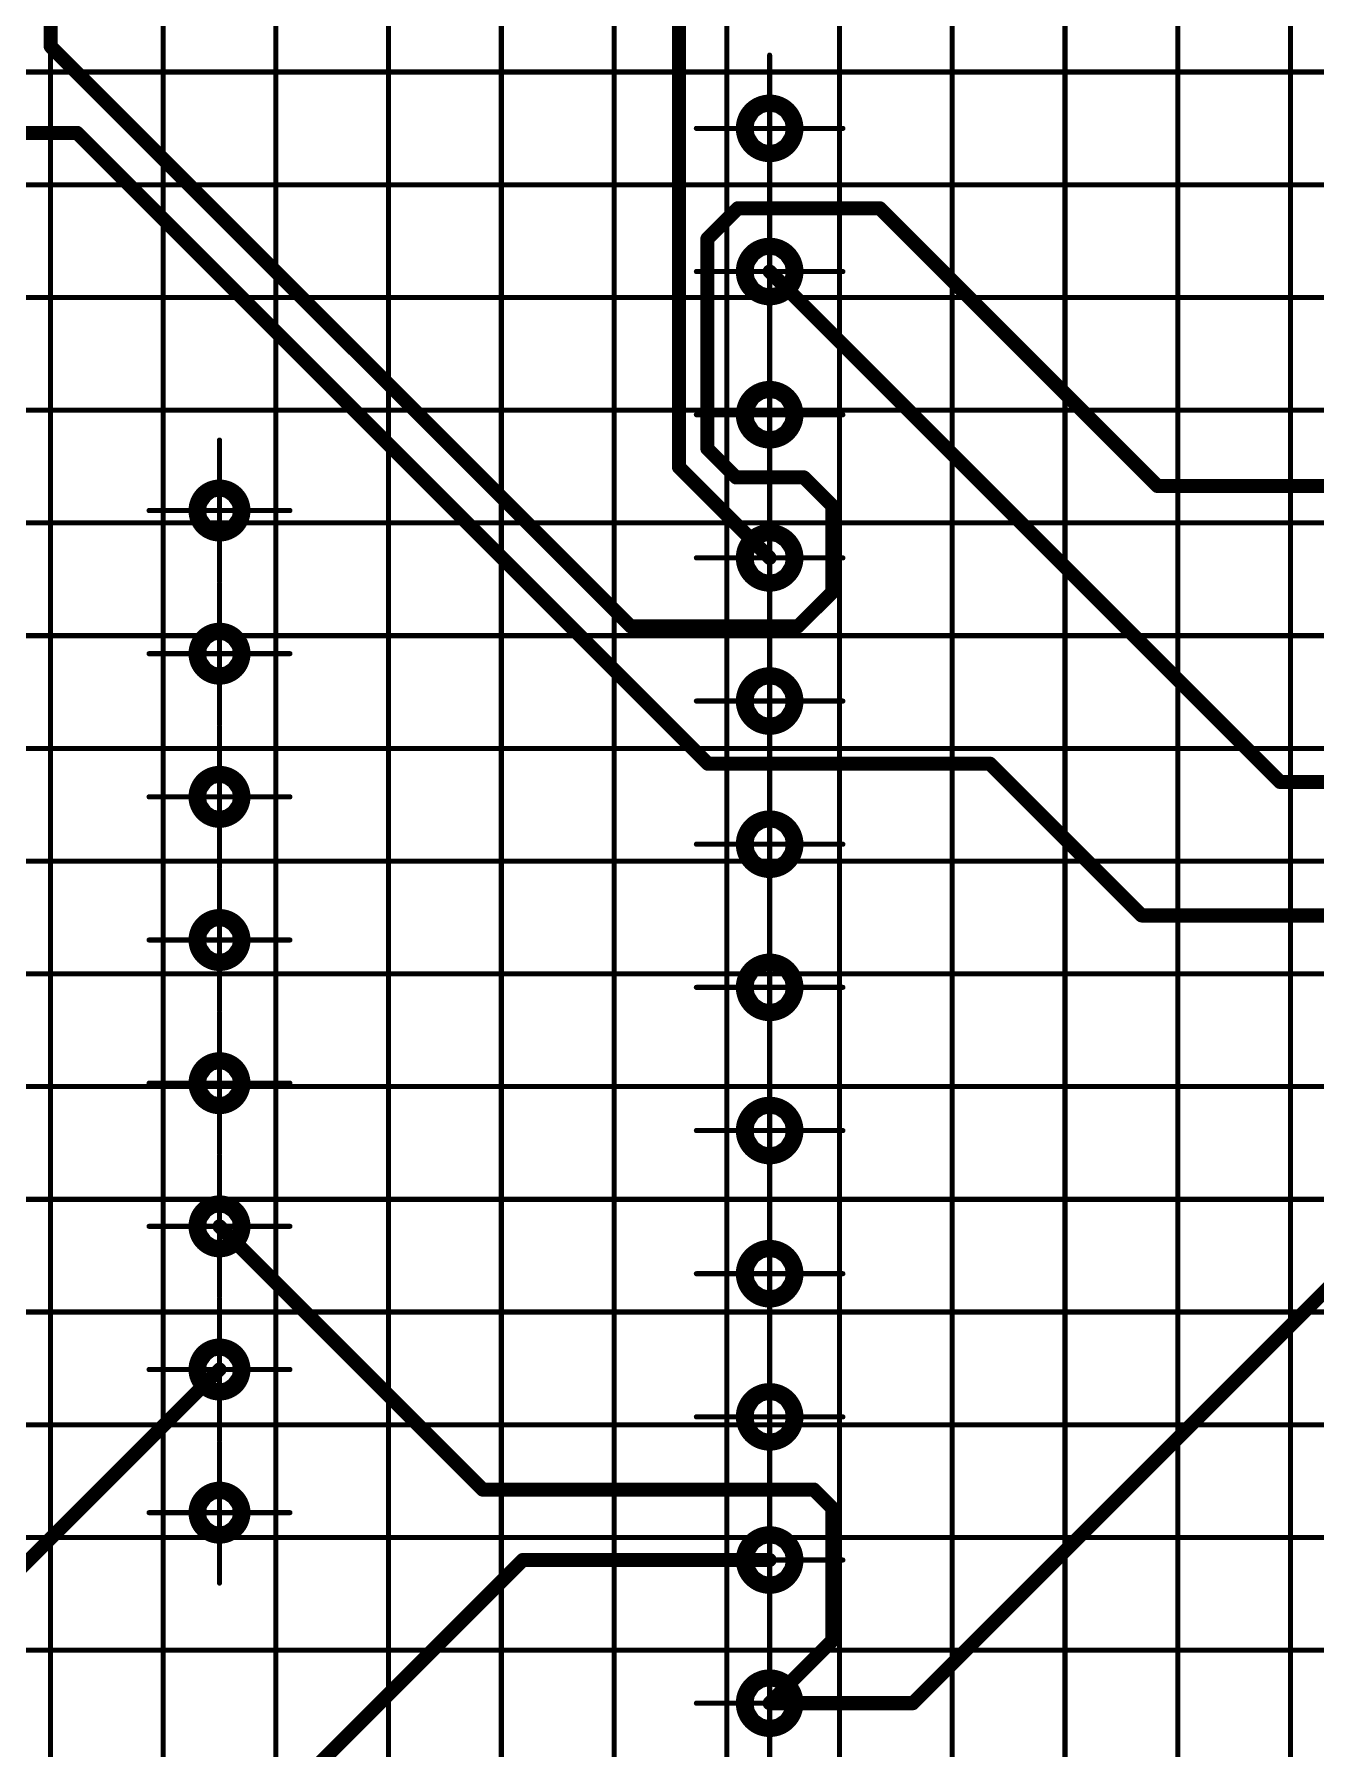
# Model space of a CAD drawing. Header units: millimetres. Extents: x 0 to 841, y 0 to 2540.
# Drawn here: x 510.4 to 555.9, y 2315.5 to 2376.3 of the extents above; entities that cross this region are included whole.
import ezdxf

# ---------------------------------------------------------------- set-up
doc = ezdxf.new("R2010")
doc.units = ezdxf.units.MM
for name, color, linetype in [('Mechanical11', 56, 'Continuous'), ('Mechanical12', 56, 'Continuous'), ('Mechanical7', 56, 'Continuous'), ('Mechanical9', 56, 'Continuous')]:
    doc.layers.add(name, color=color, linetype=linetype)

# ---------------------------------------------------------------- blocks, each defined once
blk = doc.blocks.new('BOASVIEW______B______L_____2__2_32_1_B_3')
at = {"layer": 'Mechanical11'}
for p, q in [((-57.286, -65.555), (-57.52, -65.508)), ((-57.52, -65.508), (-57.52, -66.12)), ((-57.087, -65.687), (-57.286, -65.555)), ((-56.955, -65.886), (-57.087, -65.687)), ((-57.52, -66.12), (-56.908, -66.12)), ((-57.52, -66.12), (-57.52, -66.732)), ((-56.908, -66.12), (-57.52, -66.12)), ((-56.908, -66.12), (-56.955, -65.886)), ((-56.955, -66.354), (-56.908, -66.12)), ((-57.52, -66.732), (-57.286, -66.685)), ((-57.286, -66.685), (-57.087, -66.553)), ((-57.087, -66.553), (-56.955, -66.354)), ((-57.286, -70.635), (-57.52, -70.588)), ((-57.52, -70.588), (-57.52, -71.2)), ((-57.087, -70.767), (-57.286, -70.635)), ((-56.955, -70.966), (-57.087, -70.767)), ((-56.908, -71.2), (-56.955, -70.966)), ((-57.52, -71.2), (-56.908, -71.2)), ((-57.52, -71.2), (-57.52, -71.812)), ((-56.908, -71.2), (-57.52, -71.2)), ((-57.52, -71.812), (-57.286, -71.765)), ((-57.286, -71.765), (-57.087, -71.633)), ((-57.087, -71.633), (-56.955, -71.434)), ((-56.955, -71.434), (-56.908, -71.2)), ((-37.805, -72.409), (-38, -72.37)), ((-38, -72.37), (-38, -72.88)), ((-38, -72.88), (-38.51, -72.88)), ((-38.51, -72.88), (-38.471, -73.075)), ((-38, -72.88), (-37.49, -72.88)), ((-38, -73.39), (-38, -72.88)), ((-37.64, -72.52), (-37.805, -72.409)), ((-37.529, -72.685), (-37.64, -72.52)), ((-37.49, -72.88), (-37.529, -72.685)), ((-38.471, -73.075), (-38.36, -73.24)), ((-38.36, -73.24), (-38.195, -73.351)), ((-38.195, -73.351), (-38, -73.39)), ((-57.286, -75.715), (-57.52, -75.668)), ((-57.52, -75.668), (-57.52, -76.28)), ((-57.087, -75.847), (-57.286, -75.715)), ((-56.955, -76.046), (-57.087, -75.847)), ((-57.52, -76.28), (-56.908, -76.28)), ((-57.52, -76.28), (-57.52, -76.892)), ((-56.908, -76.28), (-57.52, -76.28)), ((-57.087, -76.713), (-56.955, -76.514)), ((-56.908, -76.28), (-56.955, -76.046)), ((-56.955, -76.514), (-56.908, -76.28)), ((-57.52, -76.892), (-57.286, -76.845)), ((-57.286, -76.845), (-57.087, -76.713)), ((-37.805, -77.489), (-38, -77.45)), ((-38, -77.45), (-38, -77.96)), ((-37.64, -77.6), (-37.805, -77.489)), ((-37.529, -77.765), (-37.64, -77.6)), ((-37.49, -77.96), (-37.529, -77.765)), ((-38, -77.96), (-38.51, -77.96)), ((-38.51, -77.96), (-38.471, -78.155)), ((-38.471, -78.155), (-38.36, -78.32)), ((-38.36, -78.32), (-38.195, -78.431)), ((-38.195, -78.431), (-38, -78.47)), ((-38, -77.96), (-37.49, -77.96)), ((-38, -78.47), (-38, -77.96)), ((-57.286, -80.795), (-57.52, -80.748)), ((-57.52, -80.748), (-57.52, -81.36)), ((-57.087, -80.927), (-57.286, -80.795)), ((-57.52, -81.36), (-56.908, -81.36)), ((-57.52, -81.36), (-57.52, -81.972)), ((-56.908, -81.36), (-57.52, -81.36)), ((-56.955, -81.126), (-57.087, -80.927)), ((-56.908, -81.36), (-56.955, -81.126)), ((-56.955, -81.594), (-56.908, -81.36)), ((-57.52, -81.972), (-57.286, -81.925)), ((-57.286, -81.925), (-57.087, -81.793)), ((-57.087, -81.793), (-56.955, -81.594)), ((-37.805, -82.569), (-38, -82.53)), ((-38, -82.53), (-38, -83.04)), ((-37.64, -82.68), (-37.805, -82.569)), ((-37.529, -82.845), (-37.64, -82.68)), ((-38, -83.04), (-38.51, -83.04)), ((-38.51, -83.04), (-38.471, -83.235)), ((-38.471, -83.235), (-38.36, -83.4)), ((-38, -83.04), (-37.49, -83.04)), ((-38, -83.55), (-38, -83.04)), ((-37.49, -83.04), (-37.529, -82.845)), ((-38.36, -83.4), (-38.195, -83.511)), ((-38.195, -83.511), (-38, -83.55)), ((-57.286, -85.875), (-57.52, -85.828)), ((-57.52, -85.828), (-57.52, -86.44)), ((-57.087, -86.007), (-57.286, -85.875)), ((-56.955, -86.206), (-57.087, -86.007)), ((-56.908, -86.44), (-56.955, -86.206)), ((-57.52, -86.44), (-56.908, -86.44)), ((-57.52, -86.44), (-57.52, -87.052)), ((-56.908, -86.44), (-57.52, -86.44)), ((-57.286, -87.005), (-57.087, -86.873)), ((-57.087, -86.873), (-56.955, -86.674)), ((-56.955, -86.674), (-56.908, -86.44)), ((-57.52, -87.052), (-57.286, -87.005)), ((-38, -88.12), (-38.51, -88.12)), ((-38.51, -88.12), (-38.471, -88.315)), ((-37.805, -87.649), (-38, -87.61)), ((-38, -87.61), (-38, -88.12)), ((-38, -88.12), (-37.49, -88.12)), ((-38, -88.63), (-38, -88.12)), ((-37.64, -87.76), (-37.805, -87.649)), ((-37.529, -87.925), (-37.64, -87.76)), ((-37.49, -88.12), (-37.529, -87.925)), ((-38.471, -88.315), (-38.36, -88.48)), ((-38.36, -88.48), (-38.195, -88.591)), ((-38.195, -88.591), (-38, -88.63)), ((-57.286, -90.955), (-57.52, -90.908)), ((-57.52, -90.908), (-57.52, -91.52)), ((-57.087, -91.087), (-57.286, -90.955)), ((-56.955, -91.286), (-57.087, -91.087)), ((-57.52, -91.52), (-56.908, -91.52)), ((-57.52, -91.52), (-57.52, -92.132)), ((-56.908, -91.52), (-57.52, -91.52)), ((-57.087, -91.953), (-56.955, -91.754)), ((-56.908, -91.52), (-56.955, -91.286)), ((-56.955, -91.754), (-56.908, -91.52)), ((-57.52, -92.132), (-57.286, -92.085)), ((-57.286, -92.085), (-57.087, -91.953)), ((-37.805, -92.729), (-38, -92.69)), ((-38, -92.69), (-38, -93.2)), ((-37.64, -92.84), (-37.805, -92.729)), ((-37.529, -93.005), (-37.64, -92.84)), ((-37.49, -93.2), (-37.529, -93.005)), ((-38, -93.2), (-38.51, -93.2)), ((-38.51, -93.2), (-38.471, -93.395)), ((-38.471, -93.395), (-38.36, -93.56)), ((-38.36, -93.56), (-38.195, -93.671)), ((-38.195, -93.671), (-38, -93.71)), ((-38, -93.2), (-37.49, -93.2)), ((-38, -93.71), (-38, -93.2)), ((-57.286, -96.035), (-57.52, -95.988)), ((-57.52, -95.988), (-57.52, -96.6)), ((-57.087, -96.167), (-57.286, -96.035)), ((-57.52, -96.6), (-56.908, -96.6)), ((-57.52, -96.6), (-57.52, -97.212)), ((-56.908, -96.6), (-57.52, -96.6)), ((-56.955, -96.366), (-57.087, -96.167)), ((-56.908, -96.6), (-56.955, -96.366)), ((-56.955, -96.834), (-56.908, -96.6)), ((-57.52, -97.212), (-57.286, -97.165)), ((-57.286, -97.165), (-57.087, -97.033)), ((-57.087, -97.033), (-56.955, -96.834)), ((-37.805, -97.809), (-38, -97.77)), ((-38, -97.77), (-38, -98.28)), ((-37.64, -97.92), (-37.805, -97.809)), ((-37.529, -98.085), (-37.64, -97.92)), ((-38, -98.28), (-38.51, -98.28)), ((-38.51, -98.28), (-38.471, -98.475)), ((-38.471, -98.475), (-38.36, -98.64)), ((-38, -98.28), (-37.49, -98.28)), ((-38, -98.79), (-38, -98.28)), ((-37.49, -98.28), (-37.529, -98.085)), ((-38.36, -98.64), (-38.195, -98.751)), ((-38.195, -98.751), (-38, -98.79)), ((-57.286, -101.115), (-57.52, -101.068)), ((-57.52, -101.068), (-57.52, -101.68)), ((-57.087, -101.247), (-57.286, -101.115)), ((-56.955, -101.446), (-57.087, -101.247)), ((-56.908, -101.68), (-56.955, -101.446)), ((-57.52, -101.68), (-56.908, -101.68)), ((-57.52, -101.68), (-57.52, -102.292)), ((-56.908, -101.68), (-57.52, -101.68)), ((-57.286, -102.245), (-57.087, -102.113)), ((-57.087, -102.113), (-56.955, -101.914)), ((-56.955, -101.914), (-56.908, -101.68)), ((-57.52, -102.292), (-57.286, -102.245)), ((-38, -103.36), (-38.51, -103.36)), ((-38.51, -103.36), (-38.471, -103.555)), ((-37.805, -102.889), (-38, -102.85)), ((-38, -102.85), (-38, -103.36)), ((-38, -103.36), (-37.49, -103.36)), ((-38, -103.87), (-38, -103.36)), ((-37.64, -103), (-37.805, -102.889)), ((-37.529, -103.165), (-37.64, -103)), ((-37.49, -103.36), (-37.529, -103.165)), ((-38.471, -103.555), (-38.36, -103.72)), ((-38.36, -103.72), (-38.195, -103.831)), ((-38.195, -103.831), (-38, -103.87)), ((-57.286, -106.195), (-57.52, -106.148)), ((-57.52, -106.148), (-57.52, -106.76)), ((-57.087, -106.327), (-57.286, -106.195)), ((-56.955, -106.526), (-57.087, -106.327)), ((-57.52, -106.76), (-56.908, -106.76)), ((-57.52, -106.76), (-57.52, -107.372)), ((-56.908, -106.76), (-57.52, -106.76)), ((-57.087, -107.193), (-56.955, -106.994)), ((-56.908, -106.76), (-56.955, -106.526)), ((-56.955, -106.994), (-56.908, -106.76)), ((-57.52, -107.372), (-57.286, -107.325)), ((-57.286, -107.325), (-57.087, -107.193)), ((-37.805, -107.969), (-38, -107.93)), ((-38, -107.93), (-38, -108.44)), ((-37.64, -108.08), (-37.805, -107.969)), ((-37.529, -108.245), (-37.64, -108.08)), ((-37.49, -108.44), (-37.529, -108.245)), ((-38, -108.44), (-38.51, -108.44)), ((-38.51, -108.44), (-38.471, -108.635)), ((-38.471, -108.635), (-38.36, -108.8)), ((-38.36, -108.8), (-38.195, -108.911)), ((-38, -108.44), (-37.49, -108.44)), ((-38, -108.95), (-38, -108.44)), ((-38.195, -108.911), (-38, -108.95)), ((-57.286, -111.275), (-57.52, -111.228)), ((-57.52, -111.228), (-57.52, -111.84)), ((-57.087, -111.407), (-57.286, -111.275)), ((-57.52, -111.84), (-56.908, -111.84)), ((-57.52, -111.84), (-57.52, -112.452)), ((-56.908, -111.84), (-57.52, -111.84)), ((-56.955, -111.606), (-57.087, -111.407)), ((-56.908, -111.84), (-56.955, -111.606)), ((-56.955, -112.074), (-56.908, -111.84)), ((-57.52, -112.452), (-57.286, -112.405)), ((-57.286, -112.405), (-57.087, -112.273)), ((-57.087, -112.273), (-56.955, -112.074)), ((-57.286, -116.355), (-57.52, -116.308)), ((-57.52, -116.308), (-57.52, -116.92)), ((-57.087, -116.487), (-57.286, -116.355)), ((-56.955, -116.686), (-57.087, -116.487)), ((-56.908, -116.92), (-56.955, -116.686)), ((-57.52, -116.92), (-56.908, -116.92)), ((-57.52, -116.92), (-57.52, -117.532)), ((-56.908, -116.92), (-57.52, -116.92)), ((-57.286, -117.485), (-57.087, -117.353)), ((-57.087, -117.353), (-56.955, -117.154)), ((-56.955, -117.154), (-56.908, -116.92)), ((-57.52, -117.532), (-57.286, -117.485)), ((-57.286, -121.435), (-57.52, -121.388)), ((-57.52, -121.388), (-57.52, -122)), ((-57.087, -121.567), (-57.286, -121.435)), ((-56.955, -121.766), (-57.087, -121.567)), ((-57.52, -122), (-56.908, -122)), ((-57.52, -122), (-57.52, -122.612)), ((-56.908, -122), (-57.52, -122)), ((-57.087, -122.433), (-56.955, -122.234)), ((-56.908, -122), (-56.955, -121.766)), ((-56.955, -122.234), (-56.908, -122)), ((-57.52, -122.612), (-57.286, -122.565)), ((-57.286, -122.565), (-57.087, -122.433))]:
    blk.add_line(p, q, dxfattribs=at)
at = {"layer": 'Mechanical12'}
for p, q in [((-57.953, -65.687), (-58.085, -65.886)), ((-57.754, -65.555), (-57.953, -65.687)), ((-57.52, -65.508), (-57.754, -65.555)), ((-57.52, -66.12), (-57.52, -65.508)), ((-58.085, -65.886), (-58.132, -66.12)), ((-58.132, -66.12), (-57.52, -66.12)), ((-57.52, -66.12), (-58.132, -66.12)), ((-58.132, -66.12), (-58.085, -66.354)), ((-57.52, -66.732), (-57.52, -66.12)), ((-58.085, -66.354), (-57.953, -66.553)), ((-57.953, -66.553), (-57.754, -66.685)), ((-57.754, -66.685), (-57.52, -66.732)), ((-58.085, -70.966), (-58.132, -71.2)), ((-57.953, -70.767), (-58.085, -70.966)), ((-57.754, -70.635), (-57.953, -70.767)), ((-57.52, -70.588), (-57.754, -70.635)), ((-57.52, -71.2), (-57.52, -70.588)), ((-58.132, -71.2), (-57.52, -71.2)), ((-57.52, -71.2), (-58.132, -71.2)), ((-58.132, -71.2), (-58.085, -71.434)), ((-58.085, -71.434), (-57.953, -71.633)), ((-57.953, -71.633), (-57.754, -71.765)), ((-57.754, -71.765), (-57.52, -71.812)), ((-57.52, -71.812), (-57.52, -71.2)), ((-38, -72.37), (-38.195, -72.409)), ((-38, -72.88), (-38, -72.37)), ((-38.471, -72.685), (-38.51, -72.88)), ((-38.51, -72.88), (-38, -72.88)), ((-38.36, -72.52), (-38.471, -72.685)), ((-38.195, -72.409), (-38.36, -72.52)), ((-37.49, -72.88), (-38, -72.88)), ((-38, -72.88), (-38, -73.39)), ((-37.529, -73.075), (-37.49, -72.88)), ((-38, -73.39), (-37.805, -73.351)), ((-37.805, -73.351), (-37.64, -73.24)), ((-37.64, -73.24), (-37.529, -73.075)), ((-57.953, -75.847), (-58.085, -76.046)), ((-57.754, -75.715), (-57.953, -75.847)), ((-57.52, -75.668), (-57.754, -75.715)), ((-57.52, -76.28), (-57.52, -75.668)), ((-58.085, -76.046), (-58.132, -76.28)), ((-58.132, -76.28), (-57.52, -76.28)), ((-57.52, -76.28), (-58.132, -76.28)), ((-58.132, -76.28), (-58.085, -76.514)), ((-58.085, -76.514), (-57.953, -76.713)), ((-57.52, -76.892), (-57.52, -76.28)), ((-57.953, -76.713), (-57.754, -76.845)), ((-57.754, -76.845), (-57.52, -76.892)), ((-38.471, -77.765), (-38.51, -77.96)), ((-38.36, -77.6), (-38.471, -77.765)), ((-38.195, -77.489), (-38.36, -77.6)), ((-38, -77.45), (-38.195, -77.489)), ((-38, -77.96), (-38, -77.45)), ((-38.51, -77.96), (-38, -77.96)), ((-37.49, -77.96), (-38, -77.96)), ((-38, -77.96), (-38, -78.47)), ((-38, -78.47), (-37.805, -78.431)), ((-37.805, -78.431), (-37.64, -78.32)), ((-37.64, -78.32), (-37.529, -78.155)), ((-37.529, -78.155), (-37.49, -77.96)), ((-57.754, -80.795), (-57.953, -80.927)), ((-57.52, -80.748), (-57.754, -80.795)), ((-57.52, -81.36), (-57.52, -80.748)), ((-58.085, -81.126), (-58.132, -81.36)), ((-58.132, -81.36), (-57.52, -81.36)), ((-57.52, -81.36), (-58.132, -81.36)), ((-58.132, -81.36), (-58.085, -81.594)), ((-57.953, -80.927), (-58.085, -81.126)), ((-57.52, -81.972), (-57.52, -81.36)), ((-58.085, -81.594), (-57.953, -81.793)), ((-57.953, -81.793), (-57.754, -81.925)), ((-57.754, -81.925), (-57.52, -81.972)), ((-38.36, -82.68), (-38.471, -82.845)), ((-38.195, -82.569), (-38.36, -82.68)), ((-38, -82.53), (-38.195, -82.569)), ((-38, -83.04), (-38, -82.53)), ((-38.471, -82.845), (-38.51, -83.04)), ((-38.51, -83.04), (-38, -83.04)), ((-37.49, -83.04), (-38, -83.04)), ((-38, -83.04), (-38, -83.55)), ((-37.64, -83.4), (-37.529, -83.235)), ((-37.529, -83.235), (-37.49, -83.04)), ((-38, -83.55), (-37.805, -83.511)), ((-37.805, -83.511), (-37.64, -83.4)), ((-58.085, -86.206), (-58.132, -86.44)), ((-57.953, -86.007), (-58.085, -86.206)), ((-57.754, -85.875), (-57.953, -86.007)), ((-57.52, -85.828), (-57.754, -85.875)), ((-57.52, -86.44), (-57.52, -85.828)), ((-58.132, -86.44), (-57.52, -86.44)), ((-57.52, -86.44), (-58.132, -86.44)), ((-58.132, -86.44), (-58.085, -86.674)), ((-58.085, -86.674), (-57.953, -86.873)), ((-57.953, -86.873), (-57.754, -87.005)), ((-57.52, -87.052), (-57.52, -86.44)), ((-57.754, -87.005), (-57.52, -87.052)), ((-38.471, -87.925), (-38.51, -88.12)), ((-38.51, -88.12), (-38, -88.12)), ((-38.36, -87.76), (-38.471, -87.925)), ((-38.195, -87.649), (-38.36, -87.76)), ((-38, -87.61), (-38.195, -87.649)), ((-38, -88.12), (-38, -87.61)), ((-37.49, -88.12), (-38, -88.12)), ((-38, -88.12), (-38, -88.63)), ((-37.529, -88.315), (-37.49, -88.12)), ((-38, -88.63), (-37.805, -88.591)), ((-37.805, -88.591), (-37.64, -88.48)), ((-37.64, -88.48), (-37.529, -88.315)), ((-57.953, -91.087), (-58.085, -91.286)), ((-57.754, -90.955), (-57.953, -91.087)), ((-57.52, -90.908), (-57.754, -90.955)), ((-57.52, -91.52), (-57.52, -90.908)), ((-58.085, -91.286), (-58.132, -91.52)), ((-58.132, -91.52), (-57.52, -91.52)), ((-57.52, -91.52), (-58.132, -91.52)), ((-58.132, -91.52), (-58.085, -91.754)), ((-58.085, -91.754), (-57.953, -91.953)), ((-57.52, -92.132), (-57.52, -91.52)), ((-57.953, -91.953), (-57.754, -92.085)), ((-57.754, -92.085), (-57.52, -92.132)), ((-38.471, -93.005), (-38.51, -93.2)), ((-38.36, -92.84), (-38.471, -93.005)), ((-38.195, -92.729), (-38.36, -92.84)), ((-38, -92.69), (-38.195, -92.729)), ((-38, -93.2), (-38, -92.69)), ((-38.51, -93.2), (-38, -93.2)), ((-37.49, -93.2), (-38, -93.2)), ((-38, -93.2), (-38, -93.71)), ((-38, -93.71), (-37.805, -93.671)), ((-37.805, -93.671), (-37.64, -93.56)), ((-37.64, -93.56), (-37.529, -93.395)), ((-37.529, -93.395), (-37.49, -93.2)), ((-57.754, -96.035), (-57.953, -96.167)), ((-57.52, -95.988), (-57.754, -96.035)), ((-57.52, -96.6), (-57.52, -95.988)), ((-58.085, -96.366), (-58.132, -96.6)), ((-58.132, -96.6), (-57.52, -96.6)), ((-57.52, -96.6), (-58.132, -96.6)), ((-58.132, -96.6), (-58.085, -96.834)), ((-57.953, -96.167), (-58.085, -96.366)), ((-57.52, -97.212), (-57.52, -96.6)), ((-58.085, -96.834), (-57.953, -97.033)), ((-57.953, -97.033), (-57.754, -97.165)), ((-57.754, -97.165), (-57.52, -97.212)), ((-38.36, -97.92), (-38.471, -98.085)), ((-38.195, -97.809), (-38.36, -97.92)), ((-38, -97.77), (-38.195, -97.809)), ((-38, -98.28), (-38, -97.77)), ((-38.471, -98.085), (-38.51, -98.28)), ((-38.51, -98.28), (-38, -98.28)), ((-37.49, -98.28), (-38, -98.28)), ((-38, -98.28), (-38, -98.79)), ((-37.64, -98.64), (-37.529, -98.475)), ((-37.529, -98.475), (-37.49, -98.28)), ((-38, -98.79), (-37.805, -98.751)), ((-37.805, -98.751), (-37.64, -98.64)), ((-58.085, -101.446), (-58.132, -101.68)), ((-57.953, -101.247), (-58.085, -101.446)), ((-57.754, -101.115), (-57.953, -101.247)), ((-57.52, -101.068), (-57.754, -101.115)), ((-57.52, -101.68), (-57.52, -101.068)), ((-58.132, -101.68), (-57.52, -101.68)), ((-57.52, -101.68), (-58.132, -101.68)), ((-58.132, -101.68), (-58.085, -101.914)), ((-58.085, -101.914), (-57.953, -102.113)), ((-57.953, -102.113), (-57.754, -102.245)), ((-57.52, -102.292), (-57.52, -101.68)), ((-57.754, -102.245), (-57.52, -102.292)), ((-38.471, -103.165), (-38.51, -103.36)), ((-38.51, -103.36), (-38, -103.36)), ((-38.36, -103), (-38.471, -103.165)), ((-38.195, -102.889), (-38.36, -103)), ((-38, -102.85), (-38.195, -102.889)), ((-38, -103.36), (-38, -102.85)), ((-37.49, -103.36), (-38, -103.36)), ((-38, -103.36), (-38, -103.87)), ((-37.529, -103.555), (-37.49, -103.36)), ((-38, -103.87), (-37.805, -103.831)), ((-37.805, -103.831), (-37.64, -103.72)), ((-37.64, -103.72), (-37.529, -103.555)), ((-57.953, -106.327), (-58.085, -106.526)), ((-57.754, -106.195), (-57.953, -106.327)), ((-57.52, -106.148), (-57.754, -106.195)), ((-57.52, -106.76), (-57.52, -106.148)), ((-58.085, -106.526), (-58.132, -106.76)), ((-58.132, -106.76), (-57.52, -106.76)), ((-57.52, -106.76), (-58.132, -106.76)), ((-58.132, -106.76), (-58.085, -106.994)), ((-58.085, -106.994), (-57.953, -107.193)), ((-57.52, -107.372), (-57.52, -106.76)), ((-57.953, -107.193), (-57.754, -107.325)), ((-57.754, -107.325), (-57.52, -107.372)), ((-38.471, -108.245), (-38.51, -108.44)), ((-38.36, -108.08), (-38.471, -108.245)), ((-38.195, -107.969), (-38.36, -108.08)), ((-38, -107.93), (-38.195, -107.969)), ((-38, -108.44), (-38, -107.93)), ((-38.51, -108.44), (-38, -108.44)), ((-37.49, -108.44), (-38, -108.44)), ((-38, -108.44), (-38, -108.95)), ((-37.805, -108.911), (-37.64, -108.8)), ((-37.64, -108.8), (-37.529, -108.635)), ((-37.529, -108.635), (-37.49, -108.44)), ((-38, -108.95), (-37.805, -108.911)), ((-57.754, -111.275), (-57.953, -111.407)), ((-57.52, -111.228), (-57.754, -111.275)), ((-57.52, -111.84), (-57.52, -111.228)), ((-58.085, -111.606), (-58.132, -111.84)), ((-58.132, -111.84), (-57.52, -111.84)), ((-57.52, -111.84), (-58.132, -111.84)), ((-58.132, -111.84), (-58.085, -112.074)), ((-57.953, -111.407), (-58.085, -111.606)), ((-57.52, -112.452), (-57.52, -111.84)), ((-58.085, -112.074), (-57.953, -112.273)), ((-57.953, -112.273), (-57.754, -112.405)), ((-57.754, -112.405), (-57.52, -112.452)), ((-58.085, -116.686), (-58.132, -116.92)), ((-57.953, -116.487), (-58.085, -116.686)), ((-57.754, -116.355), (-57.953, -116.487)), ((-57.52, -116.308), (-57.754, -116.355)), ((-57.52, -116.92), (-57.52, -116.308)), ((-58.132, -116.92), (-57.52, -116.92)), ((-57.52, -116.92), (-58.132, -116.92)), ((-58.132, -116.92), (-58.085, -117.154)), ((-58.085, -117.154), (-57.953, -117.353)), ((-57.953, -117.353), (-57.754, -117.485)), ((-57.52, -117.532), (-57.52, -116.92)), ((-57.754, -117.485), (-57.52, -117.532)), ((-57.953, -121.567), (-58.085, -121.766)), ((-57.754, -121.435), (-57.953, -121.567)), ((-57.52, -121.388), (-57.754, -121.435)), ((-57.52, -122), (-57.52, -121.388)), ((-58.085, -121.766), (-58.132, -122)), ((-58.132, -122), (-57.52, -122)), ((-57.52, -122), (-58.132, -122)), ((-58.132, -122), (-58.085, -122.234)), ((-58.085, -122.234), (-57.953, -122.433)), ((-57.52, -122.612), (-57.52, -122)), ((-57.953, -122.433), (-57.754, -122.565)), ((-57.754, -122.565), (-57.52, -122.612))]:
    blk.add_line(p, q, dxfattribs=at)
at = {"layer": 'Mechanical12', "const_width": 0.5}
for points in [[(-38, -60.44), (-48.76, -71.2)], [(-62.6, -66.12), (-88, -91.52)], [(-57.52, -66.12), (-62.6, -66.12)], [(-57.52, -66.12), (-59.749, -68.349)], [(-59.749, -68.349), (-59.749, -73.04)], [(-30.845, -70.805), (-38, -77.96)], [(-48.76, -71.2), (-57.52, -71.2)], [(-59.089, -73.7), (-59.749, -73.04)], [(-47.34, -73.7), (-59.089, -73.7)], [(-38, -83.04), (-47.34, -73.7)], [(-70.722, -94.071), (-91.296, -94.071)], [(-65.337, -99.456), (-70.722, -94.071)], [(-75.632, -98.808), (-90.28, -98.808)], [(-57.52, -116.92), (-75.632, -98.808)], [(-55.33, -99.456), (-65.337, -99.456)], [(-32.946, -121.84), (-55.33, -99.456)], [(-58.53, -104.333), (-59.749, -105.552)], [(-52.586, -104.333), (-58.53, -104.333)], [(-32.012, -124.907), (-52.586, -104.333)], [(-59.749, -105.552), (-59.749, -108.6)], [(-54.304, -109.976), (-57.52, -106.76)], [(-58.733, -109.616), (-59.749, -108.6)], [(-71.281, -109.311), (-90.229, -109.311)], [(-61.426, -119.166), (-71.281, -109.311)], [(-56.328, -109.616), (-58.733, -109.616)], [(-55.312, -110.632), (-56.328, -109.616)], [(-54.304, -109.976), (-54.304, -133.341)], [(-55.312, -110.632), (-55.312, -118.082)], [(-55.312, -118.082), (-56.396, -119.166)], [(-56.396, -119.166), (-61.426, -119.166)], [(-10, -121.84), (-32.946, -121.84)], [(-32.012, -124.907), (-32.012, -149.138)]]:
    blk.add_lwpolyline(points, dxfattribs=at)
at = {"layer": 'Mechanical12'}
for points, const_width in [([(-56.62, -66.12, 1), (-58.42, -66.12, 1)], 0.6), ([(-62.725, -66.12, 1), (-62.475, -66.12, 1)], 0.25), ([(-62.725, -66.12, 1), (-62.475, -66.12, 1)], 0.25), ([(-58.57, -66.12, 1), (-58.27, -66.12, 1)], 0.3), ([(-57.645, -66.12, 1), (-57.395, -66.12, 1)], 0.25), ([(-57.645, -66.12, 1), (-57.395, -66.12, 1)], 0.25), ([(-56.77, -66.12, 1), (-56.47, -66.12, 1)], 0.3), ([(-59.874, -68.349, 1), (-59.624, -68.349, 1)], 0.25), ([(-59.874, -68.349, 1), (-59.624, -68.349, 1)], 0.25), ([(-56.62, -71.2, 1), (-58.42, -71.2, 1)], 0.6), ([(-58.57, -71.2, 1), (-58.27, -71.2, 1)], 0.3), ([(-57.645, -71.2, 1), (-57.395, -71.2, 1)], 0.25), ([(-56.77, -71.2, 1), (-56.47, -71.2, 1)], 0.3), ([(-48.885, -71.2, 1), (-48.635, -71.2, 1)], 0.25), ([(-48.885, -71.2, 1), (-48.635, -71.2, 1)], 0.25), ([(-37.2, -72.88, 1), (-38.8, -72.88, 1)], 0.6), ([(-59.874, -73.04, 1), (-59.624, -73.04, 1)], 0.25), ([(-59.874, -73.04, 1), (-59.624, -73.04, 1)], 0.25), ([(-38.95, -72.88, 1), (-38.65, -72.88, 1)], 0.3), ([(-37.35, -72.88, 1), (-37.05, -72.88, 1)], 0.3), ([(-59.214, -73.7, 1), (-58.964, -73.7, 1)], 0.25), ([(-59.214, -73.7, 1), (-58.964, -73.7, 1)], 0.25), ([(-47.465, -73.7, 1), (-47.215, -73.7, 1)], 0.25), ([(-47.465, -73.7, 1), (-47.215, -73.7, 1)], 0.25), ([(-56.62, -76.28, 1), (-58.42, -76.28, 1)], 0.6), ([(-58.57, -76.28, 1), (-58.27, -76.28, 1)], 0.3), ([(-56.77, -76.28, 1), (-56.47, -76.28, 1)], 0.3), ([(-37.2, -77.96, 1), (-38.8, -77.96, 1)], 0.6), ([(-38.95, -77.96, 1), (-38.65, -77.96, 1)], 0.3), ([(-38.125, -77.96, 1), (-37.875, -77.96, 1)], 0.25), ([(-37.35, -77.96, 1), (-37.05, -77.96, 1)], 0.3), ([(-56.62, -81.36, 1), (-58.42, -81.36, 1)], 0.6), ([(-58.57, -81.36, 1), (-58.27, -81.36, 1)], 0.3), ([(-56.77, -81.36, 1), (-56.47, -81.36, 1)], 0.3), ([(-37.2, -83.04, 1), (-38.8, -83.04, 1)], 0.6), ([(-38.95, -83.04, 1), (-38.65, -83.04, 1)], 0.3), ([(-38.125, -83.04, 1), (-37.875, -83.04, 1)], 0.25), ([(-37.35, -83.04, 1), (-37.05, -83.04, 1)], 0.3), ([(-56.62, -86.44, 1), (-58.42, -86.44, 1)], 0.6), ([(-58.57, -86.44, 1), (-58.27, -86.44, 1)], 0.3), ([(-56.77, -86.44, 1), (-56.47, -86.44, 1)], 0.3), ([(-37.2, -88.12, 1), (-38.8, -88.12, 1)], 0.6), ([(-38.95, -88.12, 1), (-38.65, -88.12, 1)], 0.3), ([(-37.35, -88.12, 1), (-37.05, -88.12, 1)], 0.3), ([(-56.62, -91.52, 1), (-58.42, -91.52, 1)], 0.6), ([(-58.57, -91.52, 1), (-58.27, -91.52, 1)], 0.3), ([(-56.77, -91.52, 1), (-56.47, -91.52, 1)], 0.3), ([(-37.2, -93.2, 1), (-38.8, -93.2, 1)], 0.6), ([(-38.95, -93.2, 1), (-38.65, -93.2, 1)], 0.3), ([(-37.35, -93.2, 1), (-37.05, -93.2, 1)], 0.3), ([(-70.847, -94.071, 1), (-70.597, -94.071, 1)], 0.25), ([(-70.847, -94.071, 1), (-70.597, -94.071, 1)], 0.25), ([(-56.62, -96.6, 1), (-58.42, -96.6, 1)], 0.6), ([(-58.57, -96.6, 1), (-58.27, -96.6, 1)], 0.3), ([(-56.77, -96.6, 1), (-56.47, -96.6, 1)], 0.3), ([(-37.2, -98.28, 1), (-38.8, -98.28, 1)], 0.6), ([(-38.95, -98.28, 1), (-38.65, -98.28, 1)], 0.3), ([(-37.35, -98.28, 1), (-37.05, -98.28, 1)], 0.3), ([(-75.757, -98.808, 1), (-75.507, -98.808, 1)], 0.25), ([(-75.757, -98.808, 1), (-75.507, -98.808, 1)], 0.25), ([(-65.462, -99.456, 1), (-65.212, -99.456, 1)], 0.25), ([(-65.462, -99.456, 1), (-65.212, -99.456, 1)], 0.25), ([(-55.455, -99.456, 1), (-55.205, -99.456, 1)], 0.25), ([(-55.455, -99.456, 1), (-55.205, -99.456, 1)], 0.25), ([(-56.62, -101.68, 1), (-58.42, -101.68, 1)], 0.6), ([(-58.57, -101.68, 1), (-58.27, -101.68, 1)], 0.3), ([(-56.77, -101.68, 1), (-56.47, -101.68, 1)], 0.3), ([(-37.2, -103.36, 1), (-38.8, -103.36, 1)], 0.6), ([(-38.95, -103.36, 1), (-38.65, -103.36, 1)], 0.3), ([(-37.35, -103.36, 1), (-37.05, -103.36, 1)], 0.3), ([(-58.655, -104.333, 1), (-58.405, -104.333, 1)], 0.25), ([(-58.655, -104.333, 1), (-58.405, -104.333, 1)], 0.25), ([(-52.711, -104.333, 1), (-52.461, -104.333, 1)], 0.25), ([(-52.711, -104.333, 1), (-52.461, -104.333, 1)], 0.25), ([(-59.874, -105.552, 1), (-59.624, -105.552, 1)], 0.25), ([(-59.874, -105.552, 1), (-59.624, -105.552, 1)], 0.25), ([(-56.62, -106.76, 1), (-58.42, -106.76, 1)], 0.6), ([(-58.57, -106.76, 1), (-58.27, -106.76, 1)], 0.3), ([(-57.645, -106.76, 1), (-57.395, -106.76, 1)], 0.25), ([(-56.77, -106.76, 1), (-56.47, -106.76, 1)], 0.3), ([(-37.2, -108.44, 1), (-38.8, -108.44, 1)], 0.6), ([(-38.95, -108.44, 1), (-38.65, -108.44, 1)], 0.3), ([(-37.35, -108.44, 1), (-37.05, -108.44, 1)], 0.3), ([(-59.874, -108.6, 1), (-59.624, -108.6, 1)], 0.25), ([(-59.874, -108.6, 1), (-59.624, -108.6, 1)], 0.25), ([(-71.406, -109.311, 1), (-71.156, -109.311, 1)], 0.25), ([(-71.406, -109.311, 1), (-71.156, -109.311, 1)], 0.25), ([(-58.858, -109.616, 1), (-58.608, -109.616, 1)], 0.25), ([(-58.858, -109.616, 1), (-58.608, -109.616, 1)], 0.25), ([(-56.453, -109.616, 1), (-56.203, -109.616, 1)], 0.25), ([(-56.453, -109.616, 1), (-56.203, -109.616, 1)], 0.25), ([(-54.429, -109.976, 1), (-54.179, -109.976, 1)], 0.25), ([(-54.429, -109.976, 1), (-54.179, -109.976, 1)], 0.25), ([(-56.62, -111.84, 1), (-58.42, -111.84, 1)], 0.6), ([(-55.437, -110.632, 1), (-55.187, -110.632, 1)], 0.25), ([(-55.437, -110.632, 1), (-55.187, -110.632, 1)], 0.25), ([(-58.57, -111.84, 1), (-58.27, -111.84, 1)], 0.3), ([(-56.77, -111.84, 1), (-56.47, -111.84, 1)], 0.3), ([(-56.62, -116.92, 1), (-58.42, -116.92, 1)], 0.6), ([(-58.57, -116.92, 1), (-58.27, -116.92, 1)], 0.3), ([(-57.645, -116.92, 1), (-57.395, -116.92, 1)], 0.25), ([(-56.77, -116.92, 1), (-56.47, -116.92, 1)], 0.3), ([(-55.437, -118.082, 1), (-55.187, -118.082, 1)], 0.25), ([(-55.437, -118.082, 1), (-55.187, -118.082, 1)], 0.25), ([(-61.551, -119.166, 1), (-61.301, -119.166, 1)], 0.25), ([(-61.551, -119.166, 1), (-61.301, -119.166, 1)], 0.25), ([(-56.521, -119.166, 1), (-56.271, -119.166, 1)], 0.25), ([(-56.521, -119.166, 1), (-56.271, -119.166, 1)], 0.25), ([(-56.62, -122, 1), (-58.42, -122, 1)], 0.6), ([(-33.071, -121.84, 1), (-32.821, -121.84, 1)], 0.25), ([(-33.071, -121.84, 1), (-32.821, -121.84, 1)], 0.25), ([(-58.57, -122, 1), (-58.27, -122, 1)], 0.3), ([(-56.77, -122, 1), (-56.47, -122, 1)], 0.3), ([(-32.137, -124.907, 1), (-31.887, -124.907, 1)], 0.25), ([(-32.137, -124.907, 1), (-31.887, -124.907, 1)], 0.25)]:
    blk.add_lwpolyline(points, format="xyb", close=True, dxfattribs=dict(at, const_width=const_width))
at = {"layer": 'Mechanical7', "const_width": 0.18}
for points in [[(-57.52, -63.52), (-57.52, -68.72)], [(-54.92, -66.12), (-60.12, -66.12)], [(-57.52, -68.6), (-57.52, -73.8)], [(-38, -70.38), (-38, -75.38)], [(-54.92, -71.2), (-60.12, -71.2)], [(-35.5, -72.88), (-40.5, -72.88)], [(-57.52, -73.68), (-57.52, -78.88)], [(-38, -75.46), (-38, -80.46)], [(-54.92, -76.28), (-60.12, -76.28)], [(-35.5, -77.96), (-40.5, -77.96)], [(-57.52, -78.76), (-57.52, -83.96)], [(-38, -80.54), (-38, -85.54)], [(-54.92, -81.36), (-60.12, -81.36)], [(-35.5, -83.04), (-40.5, -83.04)], [(-57.52, -83.84), (-57.52, -89.04)], [(-38, -85.62), (-38, -90.62)], [(-54.92, -86.44), (-60.12, -86.44)], [(-35.5, -88.12), (-40.5, -88.12)], [(-57.52, -88.92), (-57.52, -94.12)], [(-38, -90.7), (-38, -95.7)], [(-54.92, -91.52), (-60.12, -91.52)], [(-35.5, -93.2), (-40.5, -93.2)], [(-57.52, -94), (-57.52, -99.2)], [(-38, -95.78), (-38, -100.78)], [(-54.92, -96.6), (-60.12, -96.6)], [(-35.5, -98.28), (-40.5, -98.28)], [(-57.52, -99.08), (-57.52, -104.28)], [(-38, -100.86), (-38, -105.86)], [(-54.92, -101.68), (-60.12, -101.68)], [(-35.5, -103.36), (-40.5, -103.36)], [(-57.52, -104.16), (-57.52, -109.36)], [(-38, -105.94), (-38, -110.94)], [(-54.92, -106.76), (-60.12, -106.76)], [(-35.5, -108.44), (-40.5, -108.44)], [(-57.52, -109.24), (-57.52, -114.44)], [(-54.92, -111.84), (-60.12, -111.84)], [(-57.52, -114.32), (-57.52, -119.52)], [(-54.92, -116.92), (-60.12, -116.92)], [(-57.52, -119.4), (-57.52, -124.6)], [(-54.92, -122), (-60.12, -122)]]:
    blk.add_lwpolyline(points, dxfattribs=at)
at = {"layer": 'Mechanical7', "const_width": 0.09}
for points in [[(-60.165, -66.12, 1), (-60.075, -66.12, 1)], [(-54.965, -66.12, 1), (-54.875, -66.12, 1)], [(-57.565, -68.6, 1), (-57.475, -68.6, 1)], [(-57.565, -68.72, 1), (-57.475, -68.72, 1)], [(-38.045, -70.38, 1), (-37.955, -70.38, 1)], [(-60.165, -71.2, 1), (-60.075, -71.2, 1)], [(-54.965, -71.2, 1), (-54.875, -71.2, 1)], [(-40.545, -72.88, 1), (-40.455, -72.88, 1)], [(-35.545, -72.88, 1), (-35.455, -72.88, 1)], [(-57.565, -73.68, 1), (-57.475, -73.68, 1)], [(-57.565, -73.8, 1), (-57.475, -73.8, 1)], [(-38.045, -75.38, 1), (-37.955, -75.38, 1)], [(-38.045, -75.46, 1), (-37.955, -75.46, 1)], [(-60.165, -76.28, 1), (-60.075, -76.28, 1)], [(-54.965, -76.28, 1), (-54.875, -76.28, 1)], [(-40.545, -77.96, 1), (-40.455, -77.96, 1)], [(-35.545, -77.96, 1), (-35.455, -77.96, 1)], [(-57.565, -78.76, 1), (-57.475, -78.76, 1)], [(-57.565, -78.88, 1), (-57.475, -78.88, 1)], [(-38.045, -80.46, 1), (-37.955, -80.46, 1)], [(-38.045, -80.54, 1), (-37.955, -80.54, 1)], [(-60.165, -81.36, 1), (-60.075, -81.36, 1)], [(-54.965, -81.36, 1), (-54.875, -81.36, 1)], [(-40.545, -83.04, 1), (-40.455, -83.04, 1)], [(-35.545, -83.04, 1), (-35.455, -83.04, 1)], [(-57.565, -83.84, 1), (-57.475, -83.84, 1)], [(-57.565, -83.96, 1), (-57.475, -83.96, 1)], [(-38.045, -85.54, 1), (-37.955, -85.54, 1)], [(-38.045, -85.62, 1), (-37.955, -85.62, 1)], [(-60.165, -86.44, 1), (-60.075, -86.44, 1)], [(-54.965, -86.44, 1), (-54.875, -86.44, 1)], [(-40.545, -88.12, 1), (-40.455, -88.12, 1)], [(-35.545, -88.12, 1), (-35.455, -88.12, 1)], [(-57.565, -88.92, 1), (-57.475, -88.92, 1)], [(-57.565, -89.04, 1), (-57.475, -89.04, 1)], [(-38.045, -90.62, 1), (-37.955, -90.62, 1)], [(-38.045, -90.7, 1), (-37.955, -90.7, 1)], [(-60.165, -91.52, 1), (-60.075, -91.52, 1)], [(-54.965, -91.52, 1), (-54.875, -91.52, 1)], [(-40.545, -93.2, 1), (-40.455, -93.2, 1)], [(-35.545, -93.2, 1), (-35.455, -93.2, 1)], [(-57.565, -94, 1), (-57.475, -94, 1)], [(-57.565, -94.12, 1), (-57.475, -94.12, 1)], [(-38.045, -95.7, 1), (-37.955, -95.7, 1)], [(-38.045, -95.78, 1), (-37.955, -95.78, 1)], [(-60.165, -96.6, 1), (-60.075, -96.6, 1)], [(-54.965, -96.6, 1), (-54.875, -96.6, 1)], [(-40.545, -98.28, 1), (-40.455, -98.28, 1)], [(-35.545, -98.28, 1), (-35.455, -98.28, 1)], [(-57.565, -99.08, 1), (-57.475, -99.08, 1)], [(-57.565, -99.2, 1), (-57.475, -99.2, 1)], [(-38.045, -100.78, 1), (-37.955, -100.78, 1)], [(-38.045, -100.86, 1), (-37.955, -100.86, 1)], [(-60.165, -101.68, 1), (-60.075, -101.68, 1)], [(-54.965, -101.68, 1), (-54.875, -101.68, 1)], [(-40.545, -103.36, 1), (-40.455, -103.36, 1)], [(-35.545, -103.36, 1), (-35.455, -103.36, 1)], [(-57.565, -104.16, 1), (-57.475, -104.16, 1)], [(-57.565, -104.28, 1), (-57.475, -104.28, 1)], [(-38.045, -105.86, 1), (-37.955, -105.86, 1)], [(-38.045, -105.94, 1), (-37.955, -105.94, 1)], [(-60.165, -106.76, 1), (-60.075, -106.76, 1)], [(-54.965, -106.76, 1), (-54.875, -106.76, 1)], [(-40.545, -108.44, 1), (-40.455, -108.44, 1)], [(-35.545, -108.44, 1), (-35.455, -108.44, 1)], [(-57.565, -109.24, 1), (-57.475, -109.24, 1)], [(-57.565, -109.36, 1), (-57.475, -109.36, 1)], [(-38.045, -110.94, 1), (-37.955, -110.94, 1)], [(-60.165, -111.84, 1), (-60.075, -111.84, 1)], [(-54.965, -111.84, 1), (-54.875, -111.84, 1)], [(-57.565, -114.32, 1), (-57.475, -114.32, 1)], [(-57.565, -114.44, 1), (-57.475, -114.44, 1)], [(-60.165, -116.92, 1), (-60.075, -116.92, 1)], [(-54.965, -116.92, 1), (-54.875, -116.92, 1)], [(-57.565, -119.4, 1), (-57.475, -119.4, 1)], [(-57.565, -119.52, 1), (-57.475, -119.52, 1)], [(-60.165, -122, 1), (-60.075, -122, 1)], [(-54.965, -122, 1), (-54.875, -122, 1)], [(-57.565, -124.6, 1), (-57.475, -124.6, 1)]]:
    blk.add_lwpolyline(points, format="xyb", close=True, dxfattribs=at)
at = {"layer": 'Mechanical9', "const_width": 0.18}
for points in [[(-76, 0), (-76, -210)], [(-72, 0), (-72, -210)], [(-68, 0), (-68, -210)], [(-64, 0), (-64, -210)], [(-60, 0), (-60, -210)], [(-56, 0), (-56, -210)], [(-52, 0), (-52, -210)], [(-48, 0), (-48, -210)], [(-44, 0), (-44, -210)], [(-40, 0), (-40, -210)], [(-36, 0), (-36, -210)], [(-32, 0), (-32, -210)], [(0, -68), (-320, -68)], [(0, -72), (-320, -72)], [(0, -76), (-320, -76)], [(0, -80), (-320, -80)], [(0, -84), (-320, -84)], [(0, -88), (-320, -88)], [(0, -92), (-320, -92)], [(0, -96), (-320, -96)], [(0, -100), (-320, -100)], [(0, -104), (-320, -104)], [(0, -108), (-320, -108)], [(0, -112), (-320, -112)], [(0, -116), (-320, -116)], [(0, -120), (-320, -120)], [(0, -124), (-320, -124)]]:
    blk.add_lwpolyline(points, dxfattribs=at)

msp = doc.modelspace()

# ---------------------------------------------------------------- block references
at = {"rotation": 180}
msp.add_blockref('BOASVIEW______B______L_____2__2_32_1_B_3', (479, 2251), dxfattribs=at)

doc.saveas('drawing.dxf')
